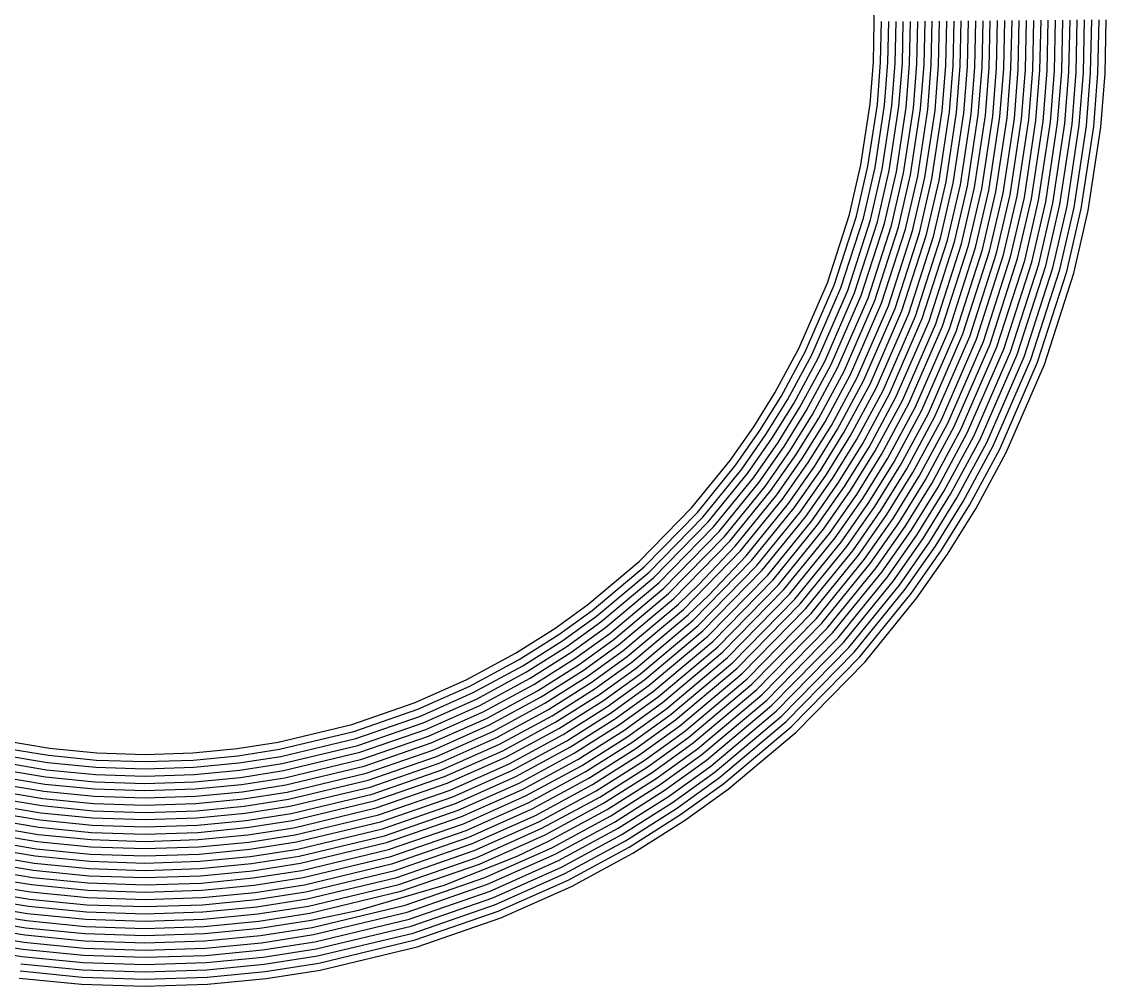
# Model space of a CAD drawing. Header units: metres. Extents: x -19 to 19, y -19.6 to 19.6.
# Drawn here: x 9.49 to 13.98, y 1.247 to 5.242 of the extents above; entities that cross this region are included whole.
import ezdxf

# ---------------------------------------------------------------- set-up
doc = ezdxf.new("R2010")
doc.units = ezdxf.units.M

msp = doc.modelspace()

# ---------------------------------------------------------------- linework, layer by layer
for p, q in [((13.019505, 5.241378, 0.629174), (13.011408, 5.447392, 0.622824)), ((13.015812, 5.074891, 0.634063), (13.019505, 5.241378, 0.629174)), ((13.045786, 5.073386, 0.634105), (13.049518, 5.241634, 0.629164)), ((13.07576, 5.071881, 0.634147), (13.079531, 5.241891, 0.629155)), ((13.105734, 5.070375, 0.634189), (13.109544, 5.242147, 0.629146)), ((13.135708, 5.06887, 0.634231), (13.139557, 5.242404, 0.629136)), ((13.165682, 5.067365, 0.634273), (13.16957, 5.24266, 0.629127)), ((13.195656, 5.06586, 0.634315), (13.199583, 5.242917, 0.629118)), ((13.22563, 5.064355, 0.634357), (13.229596, 5.243173, 0.629109)), ((13.255604, 5.06285, 0.634399), (13.259609, 5.243429, 0.629099)), ((13.285578, 5.061345, 0.634441), (13.289622, 5.243686, 0.62909)), ((13.315552, 5.05984, 0.634483), (13.319636, 5.243942, 0.629081)), ((13.345526, 5.058335, 0.634525), (13.349649, 5.244199, 0.629072)), ((13.3755, 5.05683, 0.634567), (13.379662, 5.244455, 0.629062)), ((13.405474, 5.055325, 0.634609), (13.409675, 5.244712, 0.629053)), ((13.435448, 5.05382, 0.634651), (13.439688, 5.244968, 0.629044)), ((13.465422, 5.052315, 0.634693), (13.469701, 5.245225, 0.629035)), ((13.495396, 5.05081, 0.634735), (13.499714, 5.245481, 0.629025)), ((13.52537, 5.049305, 0.634777), (13.529727, 5.245738, 0.629016)), ((13.555344, 5.0478, 0.634819), (13.55974, 5.245994, 0.629007)), ((13.585318, 5.046295, 0.634861), (13.589753, 5.24625, 0.628998)), ((13.615292, 5.04479, 0.634903), (13.619766, 5.246507, 0.628988)), ((13.645266, 5.043285, 0.634945), (13.649779, 5.246763, 0.628979)), ((13.67524, 5.041779, 0.634987), (13.679792, 5.24702, 0.62897)), ((13.705214, 5.040274, 0.635029), (13.709805, 5.247276, 0.628961)), ((13.735188, 5.038769, 0.635071), (13.739818, 5.247533, 0.628951)), ((13.765162, 5.037264, 0.635113), (13.769831, 5.247789, 0.628942)), ((13.795136, 5.035759, 0.635155), (13.799845, 5.248046, 0.628933)), ((13.82511, 5.034254, 0.635196), (13.829858, 5.248302, 0.628924)), ((13.855084, 5.032749, 0.635238), (13.859871, 5.248559, 0.628914)), ((13.885058, 5.031244, 0.63528), (13.889884, 5.248815, 0.628905)), ((13.915032, 5.029739, 0.635322), (13.919897, 5.249071, 0.628896)), ((13.945006, 5.028234, 0.635364), (13.94991, 5.249328, 0.628887)), ((13.97498, 5.026729, 0.635406), (13.979923, 5.249584, 0.628877)), ((13.002236, 4.901725, 0.638951), (13.015812, 5.074891, 0.634063)), ((13.032089, 4.898683, 0.639034), (13.045786, 5.073386, 0.634105)), ((13.061943, 4.895641, 0.639116), (13.07576, 5.071881, 0.634147)), ((13.091796, 4.892599, 0.639199), (13.105734, 5.070375, 0.634189)), ((13.12165, 4.889557, 0.639281), (13.135708, 5.06887, 0.634231)), ((13.151503, 4.886515, 0.639364), (13.165682, 5.067365, 0.634273)), ((13.181356, 4.883473, 0.639446), (13.195656, 5.06586, 0.634315)), ((13.21121, 4.88043, 0.639529), (13.22563, 5.064355, 0.634357)), ((13.241063, 4.877388, 0.639611), (13.255604, 5.06285, 0.634399)), ((13.270917, 4.874346, 0.639694), (13.285578, 5.061345, 0.634441)), ((13.30077, 4.871304, 0.639776), (13.315552, 5.05984, 0.634483)), ((13.330624, 4.868262, 0.639859), (13.345526, 5.058335, 0.634525)), ((13.360477, 4.86522, 0.639942), (13.3755, 5.05683, 0.634567)), ((13.390331, 4.862178, 0.640024), (13.405474, 5.055325, 0.634609)), ((13.420184, 4.859136, 0.640107), (13.435448, 5.05382, 0.634651)), ((13.450038, 4.856094, 0.640189), (13.465422, 5.052315, 0.634693)), ((13.479891, 4.853052, 0.640272), (13.495396, 5.05081, 0.634735)), ((13.509745, 4.85001, 0.640354), (13.52537, 5.049305, 0.634777)), ((13.539598, 4.846968, 0.640437), (13.555344, 5.0478, 0.634819)), ((13.569452, 4.843926, 0.640519), (13.585318, 5.046295, 0.634861)), ((13.599305, 4.840884, 0.640602), (13.615292, 5.04479, 0.634903)), ((13.629159, 4.837842, 0.640684), (13.645266, 5.043285, 0.634945)), ((13.659012, 4.834799, 0.640767), (13.67524, 5.041779, 0.634987)), ((13.688866, 4.831757, 0.640849), (13.705214, 5.040274, 0.635029)), ((13.718719, 4.828715, 0.640932), (13.735188, 5.038769, 0.635071)), ((13.748573, 4.825673, 0.641014), (13.765162, 5.037264, 0.635113)), ((13.778426, 4.822631, 0.641097), (13.795136, 5.035759, 0.635155)), ((13.80828, 4.819589, 0.641179), (13.82511, 5.034254, 0.635196)), ((13.838133, 4.816547, 0.641262), (13.855084, 5.032749, 0.635238)), ((13.867987, 4.813505, 0.641344), (13.885058, 5.031244, 0.63528)), ((13.89784, 4.810463, 0.641427), (13.915032, 5.029739, 0.635322)), ((13.927694, 4.807421, 0.641509), (13.945006, 5.028234, 0.635364)), ((13.957547, 4.804379, 0.641592), (13.97498, 5.026729, 0.635406)), ((12.963854, 4.649054, 0.645749), (13.002236, 4.901725, 0.638951)), ((12.99328, 4.64315, 0.645898), (13.032089, 4.898683, 0.639034)), ((13.022706, 4.637246, 0.646047), (13.061943, 4.895641, 0.639116)), ((13.052132, 4.631342, 0.646196), (13.091796, 4.892599, 0.639199)), ((13.081558, 4.625438, 0.646345), (13.12165, 4.889557, 0.639281)), ((13.110984, 4.619534, 0.646494), (13.151503, 4.886515, 0.639364)), ((13.14041, 4.61363, 0.646643), (13.181356, 4.883473, 0.639446)), ((13.169836, 4.607726, 0.646792), (13.21121, 4.88043, 0.639529)), ((13.199263, 4.601822, 0.646941), (13.241063, 4.877388, 0.639611)), ((13.228689, 4.595919, 0.64709), (13.270917, 4.874346, 0.639694)), ((13.258115, 4.590015, 0.647239), (13.30077, 4.871304, 0.639776)), ((13.287541, 4.584111, 0.647388), (13.330624, 4.868262, 0.639859)), ((13.316967, 4.578207, 0.647537), (13.360477, 4.86522, 0.639942)), ((13.346393, 4.572303, 0.647686), (13.390331, 4.862178, 0.640024)), ((13.375819, 4.566399, 0.647835), (13.420184, 4.859136, 0.640107)), ((13.405245, 4.560495, 0.647984), (13.450038, 4.856094, 0.640189)), ((13.434671, 4.554591, 0.648133), (13.479891, 4.853052, 0.640272)), ((13.464098, 4.548687, 0.648281), (13.509745, 4.85001, 0.640354)), ((13.493524, 4.542783, 0.64843), (13.539598, 4.846968, 0.640437)), ((13.52295, 4.536879, 0.648579), (13.569452, 4.843926, 0.640519)), ((13.552376, 4.530975, 0.648728), (13.599305, 4.840884, 0.640602)), ((13.581802, 4.525071, 0.648877), (13.629159, 4.837842, 0.640684)), ((13.611228, 4.519167, 0.649026), (13.659012, 4.834799, 0.640767)), ((13.640654, 4.513263, 0.649175), (13.688866, 4.831757, 0.640849)), ((13.67008, 4.50736, 0.649324), (13.718719, 4.828715, 0.640932)), ((13.699506, 4.501456, 0.649473), (13.748573, 4.825673, 0.641014)), ((13.728933, 4.495552, 0.649622), (13.778426, 4.822631, 0.641097)), ((13.758359, 4.489648, 0.649771), (13.80828, 4.819589, 0.641179)), ((13.787785, 4.483744, 0.64992), (13.838133, 4.816547, 0.641262)), ((13.817211, 4.47784, 0.650069), (13.867987, 4.813505, 0.641344)), ((13.846637, 4.471936, 0.650218), (13.89784, 4.810463, 0.641427)), ((13.876063, 4.466032, 0.650367), (13.927694, 4.807421, 0.641509)), ((13.905489, 4.460128, 0.650516), (13.957547, 4.804379, 0.641592)), ((12.916256, 4.443419, 0.650945), (12.963854, 4.649054, 0.645749)), ((12.945285, 4.435802, 0.651126), (12.99328, 4.64315, 0.645898)), ((12.974315, 4.428184, 0.651308), (13.022706, 4.637246, 0.646047)), ((13.003344, 4.420566, 0.651489), (13.052132, 4.631342, 0.646196)), ((13.032374, 4.412948, 0.65167), (13.081558, 4.625438, 0.646345)), ((13.061403, 4.40533, 0.651851), (13.110984, 4.619534, 0.646494)), ((13.090433, 4.397712, 0.652033), (13.14041, 4.61363, 0.646643)), ((13.119462, 4.390095, 0.652214), (13.169836, 4.607726, 0.646792)), ((13.148491, 4.382477, 0.652395), (13.199263, 4.601822, 0.646941)), ((13.177521, 4.374859, 0.652576), (13.228689, 4.595919, 0.64709)), ((13.20655, 4.367241, 0.652757), (13.258115, 4.590015, 0.647239)), ((13.23558, 4.359623, 0.652939), (13.287541, 4.584111, 0.647388)), ((13.264609, 4.352005, 0.65312), (13.316967, 4.578207, 0.647537)), ((13.293639, 4.344388, 0.653301), (13.346393, 4.572303, 0.647686)), ((13.322668, 4.33677, 0.653482), (13.375819, 4.566399, 0.647835)), ((13.351698, 4.329152, 0.653664), (13.405245, 4.560495, 0.647984)), ((13.380727, 4.321534, 0.653845), (13.434671, 4.554591, 0.648133)), ((13.409757, 4.313916, 0.654026), (13.464098, 4.548687, 0.648281)), ((13.438786, 4.306299, 0.654207), (13.493524, 4.542783, 0.64843)), ((13.467815, 4.298681, 0.654389), (13.52295, 4.536879, 0.648579)), ((13.496845, 4.291063, 0.65457), (13.552376, 4.530975, 0.648728)), ((13.525874, 4.283445, 0.654751), (13.581802, 4.525071, 0.648877)), ((13.554904, 4.275827, 0.654932), (13.611228, 4.519167, 0.649026)), ((13.583933, 4.268209, 0.655114), (13.640654, 4.513263, 0.649175)), ((13.612963, 4.260592, 0.655295), (13.67008, 4.50736, 0.649324)), ((13.641992, 4.252974, 0.655476), (13.699506, 4.501456, 0.649473)), ((13.671022, 4.245356, 0.655657), (13.728933, 4.495552, 0.649622)), ((13.700051, 4.237738, 0.655838), (13.758359, 4.489648, 0.649771)), ((13.729081, 4.23012, 0.65602), (13.787785, 4.483744, 0.64992)), ((13.75811, 4.222502, 0.656201), (13.817211, 4.47784, 0.650069)), ((13.78714, 4.214885, 0.656382), (13.846637, 4.471936, 0.650218)), ((13.816169, 4.207267, 0.656563), (13.876063, 4.466032, 0.650367)), ((13.845198, 4.199649, 0.656745), (13.905489, 4.460128, 0.650516)), ((12.825132, 4.160286, 0.657699), (12.916256, 4.443419, 0.650945)), ((12.853208, 4.149691, 0.657927), (12.945285, 4.435802, 0.651126)), ((12.881284, 4.139097, 0.658155), (12.974315, 4.428184, 0.651308)), ((12.909361, 4.128503, 0.658382), (13.003344, 4.420566, 0.651489)), ((12.937437, 4.117909, 0.65861), (13.032374, 4.412948, 0.65167)), ((12.965513, 4.107315, 0.658838), (13.061403, 4.40533, 0.651851)), ((12.993589, 4.096721, 0.659066), (13.090433, 4.397712, 0.652033)), ((13.021665, 4.086127, 0.659294), (13.119462, 4.390095, 0.652214)), ((13.049741, 4.075533, 0.659521), (13.148491, 4.382477, 0.652395)), ((13.077818, 4.064938, 0.659749), (13.177521, 4.374859, 0.652576)), ((13.105894, 4.054344, 0.659977), (13.20655, 4.367241, 0.652757)), ((13.13397, 4.04375, 0.660205), (13.23558, 4.359623, 0.652939)), ((13.162046, 4.033156, 0.660433), (13.264609, 4.352005, 0.65312)), ((13.190122, 4.022562, 0.66066), (13.293639, 4.344388, 0.653301)), ((13.218198, 4.011968, 0.660888), (13.322668, 4.33677, 0.653482)), ((13.246275, 4.001374, 0.661116), (13.351698, 4.329152, 0.653664)), ((13.274351, 3.99078, 0.661344), (13.380727, 4.321534, 0.653845)), ((13.302427, 3.980185, 0.661572), (13.409757, 4.313916, 0.654026)), ((13.330503, 3.969591, 0.661799), (13.438786, 4.306299, 0.654207)), ((13.358579, 3.958997, 0.662027), (13.467815, 4.298681, 0.654389)), ((13.386656, 3.948403, 0.662255), (13.496845, 4.291063, 0.65457)), ((13.414732, 3.937809, 0.662483), (13.525874, 4.283445, 0.654751)), ((13.442808, 3.927215, 0.66271), (13.554904, 4.275827, 0.654932)), ((13.470884, 3.916621, 0.662938), (13.583933, 4.268209, 0.655114)), ((13.49896, 3.906026, 0.663166), (13.612963, 4.260592, 0.655295)), ((13.527036, 3.895432, 0.663394), (13.641992, 4.252974, 0.655476)), ((13.555113, 3.884838, 0.663622), (13.671022, 4.245356, 0.655657)), ((13.583189, 3.874244, 0.663849), (13.700051, 4.237738, 0.655838)), ((13.611265, 3.86365, 0.664077), (13.729081, 4.23012, 0.65602)), ((13.639341, 3.853056, 0.664305), (13.75811, 4.222502, 0.656201)), ((13.667417, 3.842462, 0.664533), (13.78714, 4.214885, 0.656382)), ((13.695493, 3.831868, 0.664761), (13.816169, 4.207267, 0.656563)), ((13.72357, 3.821273, 0.664988), (13.845198, 4.199649, 0.656745)), ((12.706781, 3.888331, 0.663627), (12.825132, 4.160286, 0.657699)), ((12.73361, 3.874882, 0.663889), (12.853208, 4.149691, 0.657927)), ((12.760439, 3.861432, 0.664151), (12.881284, 4.139097, 0.658155)), ((12.787268, 3.847983, 0.664412), (12.909361, 4.128503, 0.658382)), ((12.814098, 3.834533, 0.664674), (12.937437, 4.117909, 0.65861)), ((12.840927, 3.821084, 0.664936), (12.965513, 4.107315, 0.658838)), ((12.867756, 3.807634, 0.665198), (12.993589, 4.096721, 0.659066)), ((12.894585, 3.794184, 0.66546), (13.021665, 4.086127, 0.659294)), ((12.921414, 3.780735, 0.665722), (13.049741, 4.075533, 0.659521)), ((12.948244, 3.767285, 0.665983), (13.077818, 4.064938, 0.659749)), ((12.975073, 3.753836, 0.666245), (13.105894, 4.054344, 0.659977)), ((13.001902, 3.740386, 0.666507), (13.13397, 4.04375, 0.660205)), ((13.028731, 3.726937, 0.666769), (13.162046, 4.033156, 0.660433)), ((13.05556, 3.713487, 0.667031), (13.190122, 4.022562, 0.66066)), ((13.082389, 3.700037, 0.667293), (13.218198, 4.011968, 0.660888)), ((13.109219, 3.686588, 0.667554), (13.246275, 4.001374, 0.661116)), ((13.136048, 3.673138, 0.667816), (13.274351, 3.99078, 0.661344)), ((13.162877, 3.659689, 0.668078), (13.302427, 3.980185, 0.661572)), ((13.189706, 3.646239, 0.66834), (13.330503, 3.969591, 0.661799)), ((13.216535, 3.63279, 0.668602), (13.358579, 3.958997, 0.662027)), ((13.243365, 3.61934, 0.668864), (13.386656, 3.948403, 0.662255)), ((13.270194, 3.60589, 0.669125), (13.414732, 3.937809, 0.662483)), ((13.297023, 3.592441, 0.669387), (13.442808, 3.927215, 0.66271)), ((13.323852, 3.578991, 0.669649), (13.470884, 3.916621, 0.662938)), ((12.607969, 3.704849, 0.667368), (12.706781, 3.888331, 0.663627)), ((12.633948, 3.689821, 0.667634), (12.73361, 3.874882, 0.663889)), ((12.659927, 3.674792, 0.667906), (12.760439, 3.861432, 0.664151)), ((13.350681, 3.565542, 0.669911), (13.49896, 3.906026, 0.663166)), ((13.377511, 3.552092, 0.670173), (13.527036, 3.895432, 0.663394)), ((13.40434, 3.538642, 0.670435), (13.555113, 3.884838, 0.663622)), ((13.431169, 3.525193, 0.670696), (13.583189, 3.874244, 0.663849)), ((13.457998, 3.511743, 0.670958), (13.611265, 3.86365, 0.664077)), ((12.685907, 3.659764, 0.668178), (12.787268, 3.847983, 0.664412)), ((12.711886, 3.644736, 0.668449), (12.814098, 3.834533, 0.664674)), ((12.737865, 3.629707, 0.668721), (12.840927, 3.821084, 0.664936)), ((13.484827, 3.498294, 0.67122), (13.639341, 3.853056, 0.664305)), ((13.511656, 3.484844, 0.671482), (13.667417, 3.842462, 0.664533)), ((13.538486, 3.471395, 0.671744), (13.695493, 3.831868, 0.664761)), ((13.565315, 3.457945, 0.672006), (13.72357, 3.821273, 0.664988)), ((12.763844, 3.614679, 0.668993), (12.867756, 3.807634, 0.665198)), ((12.789823, 3.59965, 0.669264), (12.894585, 3.794184, 0.66546)), ((12.815802, 3.584622, 0.669536), (12.921414, 3.780735, 0.665722)), ((12.841782, 3.569594, 0.669808), (12.948244, 3.767285, 0.665983)), ((12.867761, 3.554565, 0.67008), (12.975073, 3.753836, 0.666245)), ((12.89374, 3.539537, 0.670351), (13.001902, 3.740386, 0.666507)), ((12.919719, 3.524509, 0.670623), (13.028731, 3.726937, 0.666769)), ((12.520779, 3.564284, 0.670062), (12.607969, 3.704849, 0.667368)), ((12.545835, 3.547767, 0.670343), (12.633948, 3.689821, 0.667634)), ((12.945698, 3.50948, 0.670895), (13.05556, 3.713487, 0.667031)), ((12.971678, 3.494452, 0.671166), (13.082389, 3.700037, 0.667293)), ((12.997657, 3.479423, 0.671438), (13.109219, 3.686588, 0.667554)), ((12.570892, 3.531251, 0.670624), (12.659927, 3.674792, 0.667906)), ((12.595948, 3.514734, 0.670905), (12.685907, 3.659764, 0.668178)), ((12.621004, 3.498217, 0.671186), (12.711886, 3.644736, 0.668449)), ((13.023636, 3.464395, 0.67171), (13.136048, 3.673138, 0.667816)), ((13.049615, 3.449367, 0.671981), (13.162877, 3.659689, 0.668078)), ((13.075594, 3.434338, 0.672253), (13.189706, 3.646239, 0.66834)), ((12.64606, 3.481701, 0.671467), (12.737865, 3.629707, 0.668721)), ((12.671117, 3.465184, 0.671748), (12.763844, 3.614679, 0.668993)), ((12.696173, 3.448668, 0.672029), (12.789823, 3.59965, 0.669264)), ((13.101573, 3.41931, 0.672525), (13.216535, 3.63279, 0.668602)), ((13.127553, 3.404282, 0.672797), (13.243365, 3.61934, 0.668864)), ((13.153532, 3.389253, 0.673068), (13.270194, 3.60589, 0.669125)), ((13.179511, 3.374225, 0.67334), (13.297023, 3.592441, 0.669387)), ((12.422306, 3.423601, 0.672643), (12.520779, 3.564284, 0.670062)), ((12.446489, 3.405836, 0.672926), (12.545835, 3.547767, 0.670343)), ((12.721229, 3.432151, 0.67231), (12.815802, 3.584622, 0.669536)), ((12.746285, 3.415634, 0.672591), (12.841782, 3.569594, 0.669808)), ((12.771342, 3.399118, 0.672872), (12.867761, 3.554565, 0.67008)), ((13.20549, 3.359196, 0.673612), (13.323852, 3.578991, 0.669649)), ((13.231469, 3.344168, 0.673883), (13.350681, 3.565542, 0.669911)), ((13.257448, 3.32914, 0.674155), (13.377511, 3.552092, 0.670173)), ((12.470671, 3.38807, 0.673209), (12.570892, 3.531251, 0.670624)), ((12.494854, 3.370305, 0.673493), (12.595948, 3.514734, 0.670905)), ((12.796398, 3.382601, 0.673153), (12.89374, 3.539537, 0.670351)), ((12.821454, 3.366084, 0.673433), (12.919719, 3.524509, 0.670623)), ((12.84651, 3.349568, 0.673714), (12.945698, 3.50948, 0.670895)), ((13.283428, 3.314111, 0.674427), (13.40434, 3.538642, 0.670435)), ((13.309407, 3.299083, 0.674698), (13.431169, 3.525193, 0.670696)), ((13.335386, 3.284054, 0.67497), (13.457998, 3.511743, 0.670958)), ((12.519036, 3.35254, 0.673776), (12.621004, 3.498217, 0.671186)), ((12.543219, 3.334774, 0.674059), (12.64606, 3.481701, 0.671467)), ((12.567401, 3.317009, 0.674342), (12.671117, 3.465184, 0.671748)), ((12.871567, 3.333051, 0.673995), (12.971678, 3.494452, 0.671166)), ((12.896623, 3.316534, 0.674276), (12.997657, 3.479423, 0.671438)), ((12.921679, 3.300018, 0.674557), (13.023636, 3.464395, 0.67171)), ((13.361365, 3.269026, 0.675242), (13.484827, 3.498294, 0.67122)), ((13.387344, 3.253998, 0.675514), (13.511656, 3.484844, 0.671482)), ((13.413323, 3.238969, 0.675785), (13.538486, 3.471395, 0.671744)), ((13.439303, 3.223941, 0.676057), (13.565315, 3.457945, 0.672006)), ((12.264688, 3.229432, 0.676012), (12.422306, 3.423601, 0.672643)), ((12.591583, 3.299244, 0.674626), (12.696173, 3.448668, 0.672029)), ((12.615766, 3.281478, 0.674909), (12.721229, 3.432151, 0.67231)), ((12.639948, 3.263713, 0.675192), (12.746285, 3.415634, 0.672591)), ((12.946735, 3.283501, 0.674838), (13.049615, 3.449367, 0.671981)), ((12.971791, 3.266985, 0.675119), (13.075594, 3.434338, 0.672253)), ((12.996848, 3.250468, 0.6754), (13.101573, 3.41931, 0.672525)), ((12.287092, 3.209464, 0.676299), (12.446489, 3.405836, 0.672926)), ((12.309495, 3.189495, 0.676586), (12.470671, 3.38807, 0.673209)), ((12.331898, 3.169527, 0.676873), (12.494854, 3.370305, 0.673493)), ((12.664131, 3.245948, 0.675475), (12.771342, 3.399118, 0.672872)), ((12.688313, 3.228182, 0.675758), (12.796398, 3.382601, 0.673153)), ((13.021904, 3.233951, 0.675681), (13.127553, 3.404282, 0.672797)), ((13.04696, 3.217435, 0.675962), (13.153532, 3.389253, 0.673068)), ((13.072016, 3.200918, 0.676243), (13.179511, 3.374225, 0.67334)), ((12.354302, 3.149559, 0.677161), (12.519036, 3.35254, 0.673776)), ((12.376705, 3.12959, 0.677448), (12.543219, 3.334774, 0.674059)), ((12.712496, 3.210417, 0.676042), (12.821454, 3.366084, 0.673433)), ((12.736678, 3.192651, 0.676325), (12.84651, 3.349568, 0.673714)), ((12.76086, 3.174886, 0.676608), (12.871567, 3.333051, 0.673995)), ((13.097073, 3.184401, 0.676524), (13.20549, 3.359196, 0.673612)), ((13.122129, 3.167885, 0.676805), (13.231469, 3.344168, 0.673883)), ((13.147185, 3.151368, 0.677085), (13.257448, 3.32914, 0.674155)), ((12.399109, 3.109622, 0.677735), (12.567401, 3.317009, 0.674342)), ((12.421512, 3.089653, 0.678022), (12.591583, 3.299244, 0.674626)), ((12.443916, 3.069685, 0.678309), (12.615766, 3.281478, 0.674909)), ((12.785043, 3.157121, 0.676891), (12.896623, 3.316534, 0.674276)), ((12.809225, 3.139355, 0.677174), (12.921679, 3.300018, 0.674557)), ((12.833408, 3.12159, 0.677458), (12.946735, 3.283501, 0.674838)), ((13.172241, 3.134851, 0.677366), (13.283428, 3.314111, 0.674427)), ((13.197298, 3.118335, 0.677647), (13.309407, 3.299083, 0.674698)), ((13.222354, 3.101818, 0.677928), (13.335386, 3.284054, 0.67497)), ((12.466319, 3.049717, 0.678596), (12.639948, 3.263713, 0.675192)), ((12.488723, 3.029748, 0.678884), (12.664131, 3.245948, 0.675475)), ((12.85759, 3.103825, 0.677741), (12.971791, 3.266985, 0.675119)), ((12.881773, 3.086059, 0.678024), (12.996848, 3.250468, 0.6754)), ((12.905955, 3.068294, 0.678307), (13.021904, 3.233951, 0.675681)), ((13.24741, 3.085302, 0.678209), (13.361365, 3.269026, 0.675242)), ((13.272466, 3.068785, 0.67849), (13.387344, 3.253998, 0.675514)), ((13.297523, 3.052268, 0.678771), (13.413323, 3.238969, 0.675785)), ((12.046406, 3.006036, 0.679541), (12.264688, 3.229432, 0.676012)), ((12.066702, 2.983937, 0.679822), (12.287092, 3.209464, 0.676299)), ((12.086999, 2.961839, 0.680102), (12.309495, 3.189495, 0.676586)), ((12.511126, 3.00978, 0.679171), (12.688313, 3.228182, 0.675758)), ((12.53353, 2.989812, 0.679458), (12.712496, 3.210417, 0.676042)), ((12.555933, 2.969843, 0.679745), (12.736678, 3.192651, 0.676325)), ((12.930137, 3.050529, 0.67859), (13.04696, 3.217435, 0.675962)), ((12.95432, 3.032763, 0.678874), (13.072016, 3.200918, 0.676243)), ((13.322579, 3.035752, 0.679052), (13.439303, 3.223941, 0.676057)), ((12.107296, 2.939741, 0.680383), (12.331898, 3.169527, 0.676873)), ((12.127592, 2.917643, 0.680663), (12.354302, 3.149559, 0.677161)), ((12.578337, 2.949875, 0.680032), (12.76086, 3.174886, 0.676608)), ((12.60074, 2.929906, 0.68032), (12.785043, 3.157121, 0.676891)), ((12.978502, 3.014998, 0.679157), (13.097073, 3.184401, 0.676524)), ((13.002685, 2.997233, 0.67944), (13.122129, 3.167885, 0.676805)), ((13.026867, 2.979467, 0.679723), (13.147185, 3.151368, 0.677085)), ((12.147889, 2.895544, 0.680943), (12.376705, 3.12959, 0.677448)), ((12.168185, 2.873446, 0.681224), (12.399109, 3.109622, 0.677735)), ((12.623143, 2.909938, 0.680607), (12.809225, 3.139355, 0.677174)), ((12.645547, 2.88997, 0.680894), (12.833408, 3.12159, 0.677458)), ((12.66795, 2.870001, 0.681181), (12.85759, 3.103825, 0.677741)), ((13.05105, 2.961702, 0.680007), (13.172241, 3.134851, 0.677366)), ((13.075232, 2.943937, 0.68029), (13.197298, 3.118335, 0.677647)), ((13.099414, 2.926171, 0.680573), (13.222354, 3.101818, 0.677928)), ((12.188482, 2.851348, 0.681504), (12.421512, 3.089653, 0.678022)), ((12.292379, 2.90917, 0.680682), (12.443916, 3.069685, 0.678309)), ((12.690354, 2.850033, 0.681468), (12.881773, 3.086059, 0.678024)), ((12.712757, 2.830065, 0.681755), (12.905955, 3.068294, 0.678307)), ((13.123597, 2.908406, 0.680856), (13.24741, 3.085302, 0.678209)), ((13.147779, 2.890641, 0.681139), (13.272466, 3.068785, 0.67849)), ((12.229075, 2.807151, 0.682065), (12.466319, 3.049717, 0.678596)), ((12.269668, 2.762955, 0.682626), (12.511126, 3.00978, 0.679171)), ((12.334954, 2.866869, 0.681243), (12.488723, 3.029748, 0.678884)), ((12.735161, 2.810096, 0.682043), (12.930137, 3.050529, 0.67859)), ((12.757564, 2.790128, 0.68233), (12.95432, 3.032763, 0.678874)), ((12.779968, 2.770159, 0.682617), (12.978502, 3.014998, 0.679157)), ((13.171962, 2.872875, 0.681423), (13.297523, 3.052268, 0.678771)), ((13.196144, 2.85511, 0.681706), (13.322579, 3.035752, 0.679052)), ((11.833577, 2.827452, 0.682146), (12.046406, 3.006036, 0.679541)), ((11.851749, 2.803571, 0.682416), (12.066702, 2.983937, 0.679822)), ((12.289965, 2.740857, 0.682906), (12.53353, 2.989812, 0.679458)), ((12.310261, 2.718758, 0.683187), (12.555933, 2.969843, 0.679745)), ((12.802371, 2.750191, 0.682904), (13.002685, 2.997233, 0.67944)), ((12.824775, 2.730223, 0.683191), (13.026867, 2.979467, 0.679723)), ((11.869922, 2.77969, 0.682686), (12.086999, 2.961839, 0.680102)), ((11.888094, 2.755809, 0.682956), (12.107296, 2.939741, 0.680383)), ((12.330558, 2.69666, 0.683467), (12.578337, 2.949875, 0.680032)), ((12.350855, 2.674562, 0.683747), (12.60074, 2.929906, 0.68032)), ((12.847178, 2.710254, 0.683478), (13.05105, 2.961702, 0.680007)), ((12.869581, 2.690286, 0.683766), (13.075232, 2.943937, 0.68029)), ((12.891985, 2.670318, 0.684053), (13.099414, 2.926171, 0.680573)), ((11.906267, 2.731928, 0.683226), (12.127592, 2.917643, 0.680663)), ((11.924439, 2.708047, 0.683495), (12.147889, 2.895544, 0.680943)), ((12.208779, 2.82925, 0.681785), (12.292379, 2.90917, 0.680682)), ((12.371151, 2.652464, 0.684028), (12.623143, 2.909938, 0.680607)), ((12.391448, 2.630365, 0.684308), (12.645547, 2.88997, 0.680894)), ((12.914388, 2.650349, 0.68434), (13.123597, 2.908406, 0.680856)), ((12.936792, 2.630381, 0.684627), (13.147779, 2.890641, 0.681139)), ((11.942612, 2.684165, 0.683765), (12.168185, 2.873446, 0.681224)), ((11.960784, 2.660284, 0.684035), (12.188482, 2.851348, 0.681504)), ((11.978957, 2.636403, 0.684305), (12.208779, 2.82925, 0.681785)), ((12.249372, 2.785053, 0.682345), (12.334954, 2.866869, 0.681243)), ((12.411744, 2.608267, 0.684589), (12.66795, 2.870001, 0.681181)), ((12.432041, 2.586169, 0.684869), (12.690354, 2.850033, 0.681468)), ((12.452337, 2.564071, 0.685149), (12.712757, 2.830065, 0.681755)), ((12.959195, 2.610412, 0.684914), (13.171962, 2.872875, 0.681423)), ((12.981599, 2.590444, 0.685202), (13.196144, 2.85511, 0.681706)), ((11.696537, 2.728765, 0.683503), (11.833577, 2.827452, 0.682146)), ((11.71334, 2.703898, 0.683765), (11.851749, 2.803571, 0.682416)), ((11.99713, 2.612522, 0.684574), (12.229075, 2.807151, 0.682065)), ((12.015302, 2.588641, 0.684844), (12.249372, 2.785053, 0.682345)), ((12.472634, 2.541972, 0.68543), (12.735161, 2.810096, 0.682043)), ((12.492931, 2.519874, 0.68571), (12.757564, 2.790128, 0.68233)), ((11.730144, 2.679031, 0.684026), (11.869922, 2.77969, 0.682686)), ((11.746948, 2.654164, 0.684288), (11.888094, 2.755809, 0.682956)), ((12.033475, 2.56476, 0.685114), (12.269668, 2.762955, 0.682626)), ((12.051647, 2.540879, 0.685384), (12.289965, 2.740857, 0.682906)), ((12.513227, 2.497776, 0.685991), (12.779968, 2.770159, 0.682617)), ((12.533524, 2.475678, 0.686271), (12.802371, 2.750191, 0.682904)), ((11.534403, 2.626145, 0.684804), (11.696537, 2.728765, 0.683503)), ((11.549584, 2.60025, 0.685057), (11.71334, 2.703898, 0.683765)), ((11.763752, 2.629297, 0.68455), (11.906267, 2.731928, 0.683226)), ((11.780556, 2.60443, 0.684811), (11.924439, 2.708047, 0.683495)), ((12.06982, 2.516998, 0.685653), (12.310261, 2.718758, 0.683187)), ((12.087992, 2.493117, 0.685923), (12.330558, 2.69666, 0.683467)), ((12.55382, 2.453579, 0.686551), (12.824775, 2.730223, 0.683191)), ((12.574117, 2.431481, 0.686832), (12.847178, 2.710254, 0.683478)), ((11.564765, 2.574356, 0.68531), (11.730144, 2.679031, 0.684026)), ((11.579946, 2.548461, 0.685562), (11.746948, 2.654164, 0.684288)), ((11.79736, 2.579563, 0.685073), (11.942612, 2.684165, 0.683765)), ((11.814164, 2.554696, 0.685334), (11.960784, 2.660284, 0.684035)), ((12.106165, 2.469235, 0.686193), (12.350855, 2.674562, 0.683747)), ((12.124338, 2.445354, 0.686463), (12.371151, 2.652464, 0.684028)), ((12.594413, 2.409383, 0.687112), (12.869581, 2.690286, 0.683766)), ((12.61471, 2.387285, 0.687393), (12.891985, 2.670318, 0.684053)), ((12.635007, 2.365186, 0.687673), (12.914388, 2.650349, 0.68434)), ((11.332315, 2.516757, 0.686152), (11.534403, 2.626145, 0.684804)), ((11.595127, 2.522567, 0.685815), (11.763752, 2.629297, 0.68455)), ((11.610308, 2.496673, 0.686068), (11.780556, 2.60443, 0.684811)), ((11.830967, 2.529829, 0.685596), (11.978957, 2.636403, 0.684305)), ((11.847771, 2.504962, 0.685857), (11.99713, 2.612522, 0.684574)), ((12.14251, 2.421473, 0.686733), (12.391448, 2.630365, 0.684308)), ((12.160683, 2.397592, 0.687002), (12.411744, 2.608267, 0.684589)), ((12.655303, 2.343088, 0.687953), (12.936792, 2.630381, 0.684627)), ((12.6756, 2.32099, 0.688234), (12.959195, 2.610412, 0.684914)), ((11.345861, 2.489977, 0.686391), (11.549584, 2.60025, 0.685057)), ((11.359408, 2.463198, 0.68663), (11.564765, 2.574356, 0.68531)), ((11.625489, 2.470778, 0.686321), (11.79736, 2.579563, 0.685073)), ((11.864575, 2.480095, 0.686119), (12.015302, 2.588641, 0.684844)), ((11.881379, 2.455228, 0.68638), (12.033475, 2.56476, 0.685114)), ((12.178855, 2.373711, 0.687272), (12.432041, 2.586169, 0.684869)), ((12.197028, 2.34983, 0.687542), (12.452337, 2.564071, 0.685149)), ((12.695896, 2.298892, 0.688514), (12.981599, 2.590444, 0.685202)), ((11.118924, 2.421759, 0.687254), (11.332315, 2.516757, 0.686152)), ((11.372954, 2.436419, 0.686869), (11.579946, 2.548461, 0.685562)), ((11.386501, 2.409639, 0.687108), (11.595127, 2.522567, 0.685815)), ((11.64067, 2.444884, 0.686573), (11.814164, 2.554696, 0.685334)), ((11.655851, 2.41899, 0.686826), (11.830967, 2.529829, 0.685596)), ((11.898183, 2.430361, 0.686642), (12.051647, 2.540879, 0.685384)), ((11.914987, 2.405494, 0.686904), (12.06982, 2.516998, 0.685653)), ((12.2152, 2.325949, 0.687812), (12.472634, 2.541972, 0.68543)), ((12.233373, 2.302068, 0.688081), (12.492931, 2.519874, 0.68571)), ((11.130018, 2.39388, 0.687483), (11.345861, 2.489977, 0.686391)), ((11.400047, 2.38286, 0.687347), (11.610308, 2.496673, 0.686068)), ((11.413594, 2.356081, 0.687586), (11.625489, 2.470778, 0.686321)), ((11.671033, 2.393095, 0.687079), (11.847771, 2.504962, 0.685857)), ((11.686214, 2.367201, 0.687332), (11.864575, 2.480095, 0.686119)), ((11.93179, 2.380627, 0.687165), (12.087992, 2.493117, 0.685923)), ((12.251545, 2.278187, 0.688351), (12.513227, 2.497776, 0.685991)), ((12.269718, 2.254305, 0.688621), (12.533524, 2.475678, 0.686271)), ((11.141112, 2.366, 0.687711), (11.359408, 2.463198, 0.68663)), ((11.152206, 2.33812, 0.687939), (11.372954, 2.436419, 0.686869)), ((11.42714, 2.329301, 0.687826), (11.64067, 2.444884, 0.686573)), ((11.701395, 2.341306, 0.687584), (11.881379, 2.455228, 0.68638)), ((11.716576, 2.315412, 0.687837), (11.898183, 2.430361, 0.686642)), ((11.948594, 2.35576, 0.687427), (12.106165, 2.469235, 0.686193)), ((11.965398, 2.330893, 0.687688), (12.124338, 2.445354, 0.686463)), ((12.287891, 2.230424, 0.688891), (12.55382, 2.453579, 0.686551)), ((12.306063, 2.206543, 0.68916), (12.574117, 2.431481, 0.686832)), ((10.856303, 2.3308, 0.688252), (11.118924, 2.421759, 0.687254)), ((10.864789, 2.302016, 0.688468), (11.130018, 2.39388, 0.687483)), ((11.163301, 2.31024, 0.688167), (11.386501, 2.409639, 0.687108)), ((11.174395, 2.28236, 0.688395), (11.400047, 2.38286, 0.687347)), ((11.440687, 2.302522, 0.688065), (11.655851, 2.41899, 0.686826)), ((11.454234, 2.275743, 0.688304), (11.671033, 2.393095, 0.687079)), ((11.731757, 2.289518, 0.68809), (11.914987, 2.405494, 0.686904)), ((11.746938, 2.263623, 0.688343), (11.93179, 2.380627, 0.687165)), ((11.982202, 2.306026, 0.68795), (12.14251, 2.421473, 0.686733)), ((11.999006, 2.281159, 0.688211), (12.160683, 2.397592, 0.687002)), ((12.324236, 2.182662, 0.68943), (12.594413, 2.409383, 0.687112)), ((12.342408, 2.158781, 0.6897), (12.61471, 2.387285, 0.687393)), ((10.873275, 2.273233, 0.688683), (11.141112, 2.366, 0.687711)), ((10.88176, 2.244449, 0.688898), (11.152206, 2.33812, 0.687939)), ((11.185489, 2.25448, 0.688623), (11.413594, 2.356081, 0.687586)), ((11.46778, 2.248963, 0.688543), (11.686214, 2.367201, 0.687332)), ((11.481327, 2.222184, 0.688782), (11.701395, 2.341306, 0.687584)), ((11.762119, 2.237729, 0.688595), (11.948594, 2.35576, 0.687427)), ((12.01581, 2.256292, 0.688473), (12.178855, 2.373711, 0.687272)), ((12.032614, 2.231425, 0.688734), (12.197028, 2.34983, 0.687542)), ((12.360581, 2.1349, 0.68997), (12.635007, 2.365186, 0.687673)), ((12.378753, 2.111019, 0.69024), (12.655303, 2.343088, 0.687953)), ((10.551518, 2.257688, 0.689024), (10.856303, 2.3308, 0.688252)), ((10.556967, 2.228177, 0.689228), (10.864789, 2.302016, 0.688468)), ((10.890246, 2.215666, 0.689114), (11.163301, 2.31024, 0.688167)), ((11.196583, 2.226601, 0.688851), (11.42714, 2.329301, 0.687826)), ((11.207677, 2.198721, 0.689079), (11.440687, 2.302522, 0.688065)), ((11.494873, 2.195405, 0.689021), (11.716576, 2.315412, 0.687837)), ((11.7773, 2.211835, 0.688848), (11.965398, 2.330893, 0.687688)), ((11.792481, 2.18594, 0.689101), (11.982202, 2.306026, 0.68795)), ((12.049417, 2.206558, 0.688996), (12.2152, 2.325949, 0.687812)), ((12.066221, 2.181691, 0.689258), (12.233373, 2.302068, 0.688081)), ((12.396926, 2.087138, 0.690509), (12.6756, 2.32099, 0.688234)), ((12.415099, 2.063256, 0.690779), (12.695896, 2.298892, 0.688514)), ((9.409792, 2.265298, 0.689005), (9.604978, 2.232987, 0.689317)), ((10.381419, 2.231123, 0.689295), (10.551518, 2.257688, 0.689024)), ((10.562416, 2.198665, 0.689433), (10.873275, 2.273233, 0.688683)), ((10.898732, 2.186883, 0.689329), (11.174395, 2.28236, 0.688395)), ((10.907217, 2.158099, 0.689545), (11.185489, 2.25448, 0.688623)), ((11.218771, 2.170841, 0.689308), (11.454234, 2.275743, 0.688304)), ((11.229865, 2.142961, 0.689536), (11.46778, 2.248963, 0.688543)), ((11.50842, 2.168625, 0.68926), (11.731757, 2.289518, 0.68809)), ((11.521966, 2.141846, 0.689499), (11.746938, 2.263623, 0.688343)), ((11.807662, 2.160046, 0.689354), (11.999006, 2.281159, 0.688211)), ((11.822843, 2.134152, 0.689606), (12.01581, 2.256292, 0.688473)), ((12.083025, 2.156824, 0.689519), (12.251545, 2.278187, 0.688351)), ((12.099829, 2.131957, 0.689781), (12.269718, 2.254305, 0.688621)), ((9.398052, 2.206427, 0.689418), (9.597118, 2.173473, 0.689719)), ((9.403922, 2.235863, 0.689211), (9.601048, 2.20323, 0.689518)), ((9.601048, 2.20323, 0.689518), (9.799468, 2.183615, 0.689695)), ((9.604978, 2.232987, 0.689317), (9.801441, 2.213566, 0.689498)), ((9.801441, 2.213566, 0.689498), (9.999407, 2.207026, 0.689554)), ((9.999407, 2.207026, 0.689554), (10.198181, 2.213503, 0.689477)), ((10.198181, 2.213503, 0.689477), (10.381419, 2.231123, 0.689295)), ((10.200107, 2.183551, 0.689675), (10.385173, 2.201347, 0.689495)), ((10.385173, 2.201347, 0.689495), (10.556967, 2.228177, 0.689228)), ((10.567866, 2.169153, 0.689637), (10.88176, 2.244449, 0.688898)), ((10.573315, 2.139641, 0.689841), (10.890246, 2.215666, 0.689114)), ((10.915703, 2.129316, 0.68976), (11.196583, 2.226601, 0.688851)), ((11.24096, 2.115081, 0.689764), (11.481327, 2.222184, 0.688782)), ((11.535513, 2.115067, 0.689738), (11.762119, 2.237729, 0.688595)), ((11.549059, 2.088287, 0.689977), (11.7773, 2.211835, 0.688848)), ((11.838024, 2.108257, 0.689859), (12.032614, 2.231425, 0.688734)), ((11.853205, 2.082363, 0.690112), (12.049417, 2.206558, 0.688996)), ((12.116633, 2.10709, 0.690042), (12.287891, 2.230424, 0.688891)), ((12.133437, 2.082223, 0.690304), (12.306063, 2.206543, 0.68916)), ((9.392182, 2.176991, 0.689624), (9.593188, 2.143716, 0.689919)), ((9.597118, 2.173473, 0.689719), (9.797495, 2.153665, 0.689893)), ((9.799468, 2.183615, 0.689695), (9.9994, 2.177011, 0.68975)), ((9.9994, 2.177011, 0.68975), (10.200107, 2.183551, 0.689675)), ((10.202033, 2.153598, 0.689872), (10.388926, 2.17157, 0.689695)), ((10.388926, 2.17157, 0.689695), (10.562416, 2.198665, 0.689433)), ((10.39268, 2.141793, 0.689895), (10.567866, 2.169153, 0.689637)), ((10.578764, 2.110129, 0.690045), (10.898732, 2.186883, 0.689329)), ((10.584214, 2.080617, 0.69025), (10.907217, 2.158099, 0.689545)), ((10.924189, 2.100532, 0.689975), (11.207677, 2.198721, 0.689079)), ((10.932674, 2.071749, 0.690191), (11.218771, 2.170841, 0.689308)), ((11.252054, 2.087202, 0.689992), (11.494873, 2.195405, 0.689021)), ((11.263148, 2.059322, 0.69022), (11.50842, 2.168625, 0.68926)), ((11.562606, 2.061508, 0.690216), (11.792481, 2.18594, 0.689101)), ((11.576152, 2.034729, 0.690456), (11.807662, 2.160046, 0.689354)), ((11.868386, 2.056468, 0.690365), (12.066221, 2.181691, 0.689258)), ((11.883567, 2.030574, 0.690617), (12.083025, 2.156824, 0.689519)), ((12.150241, 2.057356, 0.690565), (12.324236, 2.182662, 0.68943)), ((12.167044, 2.032489, 0.690827), (12.342408, 2.158781, 0.6897)), ((9.380442, 2.118119, 0.690036), (9.585329, 2.084202, 0.690321)), ((9.386312, 2.147555, 0.68983), (9.589259, 2.113959, 0.69012)), ((9.589259, 2.113959, 0.69012), (9.793549, 2.093764, 0.690288)), ((9.593188, 2.143716, 0.689919), (9.795522, 2.123714, 0.69009)), ((9.795522, 2.123714, 0.69009), (9.999386, 2.11698, 0.690142)), ((9.797495, 2.153665, 0.689893), (9.999393, 2.146995, 0.689946)), ((9.999386, 2.11698, 0.690142), (10.203959, 2.123646, 0.690069)), ((9.999393, 2.146995, 0.689946), (10.202033, 2.153598, 0.689872)), ((10.203959, 2.123646, 0.690069), (10.39268, 2.141793, 0.689895)), ((10.205886, 2.093693, 0.690267), (10.396434, 2.112016, 0.690095)), ((10.396434, 2.112016, 0.690095), (10.573315, 2.139641, 0.689841)), ((10.589663, 2.051105, 0.690454), (10.915703, 2.129316, 0.68976)), ((10.94116, 2.042966, 0.690406), (11.229865, 2.142961, 0.689536)), ((10.949646, 2.014182, 0.690622), (11.24096, 2.115081, 0.689764)), ((11.274242, 2.031442, 0.690448), (11.521966, 2.141846, 0.689499)), ((11.285336, 2.003562, 0.690676), (11.535513, 2.115067, 0.689738)), ((11.589699, 2.007949, 0.690695), (11.822843, 2.134152, 0.689606)), ((11.898748, 2.00468, 0.69087), (12.099829, 2.131957, 0.689781)), ((12.183848, 2.007622, 0.691088), (12.360581, 2.1349, 0.68997)), ((12.200652, 1.982755, 0.69135), (12.378753, 2.111019, 0.69024)), ((9.374571, 2.088684, 0.690242), (9.581399, 2.054445, 0.690522)), ((9.585329, 2.084202, 0.690321), (9.791576, 2.063813, 0.690485)), ((9.793549, 2.093764, 0.690288), (9.99938, 2.086964, 0.690339)), ((9.99938, 2.086964, 0.690339), (10.205886, 2.093693, 0.690267)), ((10.207812, 2.063741, 0.690464), (10.400188, 2.08224, 0.690295)), ((10.400188, 2.08224, 0.690295), (10.578764, 2.110129, 0.690045)), ((10.403942, 2.052463, 0.690495), (10.584214, 2.080617, 0.69025)), ((10.595112, 2.021593, 0.690658), (10.924189, 2.100532, 0.689975)), ((10.600562, 1.992081, 0.690862), (10.932674, 2.071749, 0.690191)), ((10.958132, 1.985399, 0.690837), (11.252054, 2.087202, 0.689992)), ((11.29643, 1.975682, 0.690904), (11.549059, 2.088287, 0.689977)), ((11.603245, 1.98117, 0.690934), (11.838024, 2.108257, 0.689859)), ((11.616792, 1.954391, 0.691173), (11.853205, 2.082363, 0.690112)), ((11.913929, 1.978785, 0.691123), (12.116633, 2.10709, 0.690042)), ((11.92911, 1.952891, 0.691376), (12.133437, 2.082223, 0.690304)), ((12.217456, 1.957888, 0.691612), (12.396926, 2.087138, 0.690509)), ((9.362831, 2.029812, 0.690654), (9.57354, 1.994931, 0.690924)), ((9.368701, 2.059248, 0.690448), (9.577469, 2.024688, 0.690723)), ((9.577469, 2.024688, 0.690723), (9.78763, 2.003912, 0.69088)), ((9.581399, 2.054445, 0.690522), (9.789603, 2.033863, 0.690683)), ((9.789603, 2.033863, 0.690683), (9.999366, 2.026933, 0.690731)), ((9.791576, 2.063813, 0.690485), (9.999373, 2.056949, 0.690535)), ((9.999366, 2.026933, 0.690731), (10.209738, 2.033788, 0.690662)), ((9.999373, 2.056949, 0.690535), (10.207812, 2.063741, 0.690464)), ((10.209738, 2.033788, 0.690662), (10.403942, 2.052463, 0.690495)), ((10.211665, 2.003836, 0.690859), (10.407695, 2.022686, 0.690695)), ((10.407695, 2.022686, 0.690695), (10.589663, 2.051105, 0.690454)), ((10.411449, 1.992909, 0.690896), (10.595112, 2.021593, 0.690658)), ((10.606011, 1.96257, 0.691066), (10.94116, 2.042966, 0.690406)), ((10.966617, 1.956615, 0.691052), (11.263148, 2.059322, 0.69022)), ((10.975103, 1.927832, 0.691268), (11.274242, 2.031442, 0.690448)), ((11.307525, 1.947802, 0.691133), (11.562606, 2.061508, 0.690216)), ((11.318619, 1.919923, 0.691361), (11.576152, 2.034729, 0.690456)), ((11.630339, 1.927611, 0.691412), (11.868386, 2.056468, 0.690365)), ((11.643885, 1.900832, 0.691651), (11.883567, 2.030574, 0.690617)), ((11.944291, 1.926997, 0.691628), (12.150241, 2.057356, 0.690565)), ((11.959472, 1.901102, 0.691881), (12.167044, 2.032489, 0.690827)), ((12.23426, 1.933021, 0.691873), (12.415099, 2.063256, 0.690779)), ((9.356961, 2.000376, 0.690861), (9.56961, 1.965174, 0.691124)), ((9.57354, 1.994931, 0.690924), (9.785657, 1.973962, 0.691078)), ((9.78763, 2.003912, 0.69088), (9.99936, 1.996918, 0.690927)), ((9.99936, 1.996918, 0.690927), (10.211665, 2.003836, 0.690859)), ((10.213591, 1.973883, 0.691056), (10.411449, 1.992909, 0.690896)), ((10.415203, 1.963133, 0.691096), (10.600562, 1.992081, 0.690862)), ((10.61146, 1.933058, 0.691271), (10.949646, 2.014182, 0.690622)), ((10.61691, 1.903546, 0.691475), (10.958132, 1.985399, 0.690837)), ((10.983589, 1.899048, 0.691483), (11.285336, 2.003562, 0.690676)), ((10.992074, 1.870265, 0.691699), (11.29643, 1.975682, 0.690904)), ((11.329713, 1.892043, 0.691589), (11.589699, 2.007949, 0.690695)), ((11.340807, 1.864163, 0.691817), (11.603245, 1.98117, 0.690934)), ((11.657432, 1.874053, 0.69189), (11.898748, 2.00468, 0.69087)), ((11.670978, 1.847273, 0.692129), (11.913929, 1.978785, 0.691123)), ((11.974653, 1.875208, 0.692134), (12.183848, 2.007622, 0.691088)), ((11.989834, 1.849313, 0.692387), (12.200652, 1.982755, 0.69135)), ((9.345221, 1.941505, 0.691273), (9.56175, 1.905659, 0.691526)), ((9.351091, 1.97094, 0.691067), (9.56568, 1.935417, 0.691325)), ((9.56568, 1.935417, 0.691325), (9.781711, 1.914061, 0.691473)), ((9.56961, 1.965174, 0.691124), (9.783684, 1.944011, 0.691275)), ((9.783684, 1.944011, 0.691275), (9.999346, 1.936887, 0.69132)), ((9.785657, 1.973962, 0.691078), (9.999353, 1.966902, 0.691124)), ((9.999346, 1.936887, 0.69132), (10.215517, 1.943931, 0.691254)), ((9.999353, 1.966902, 0.691124), (10.213591, 1.973883, 0.691056)), ((10.215517, 1.943931, 0.691254), (10.415203, 1.963133, 0.691096)), ((10.217443, 1.913978, 0.691451), (10.418957, 1.933356, 0.691296)), ((10.418957, 1.933356, 0.691296), (10.606011, 1.96257, 0.691066)), ((10.42271, 1.903579, 0.691496), (10.61146, 1.933058, 0.691271)), ((10.622359, 1.874034, 0.691679), (10.966617, 1.956615, 0.691052)), ((11.00056, 1.841482, 0.691914), (11.307525, 1.947802, 0.691133)), ((11.351901, 1.836283, 0.692045), (11.616792, 1.954391, 0.691173)), ((11.684525, 1.820494, 0.692368), (11.92911, 1.952891, 0.691376)), ((12.005015, 1.823419, 0.69264), (12.217456, 1.957888, 0.691612)), ((12.020196, 1.797525, 0.692892), (12.23426, 1.933021, 0.691873)), ((9.339351, 1.912069, 0.691479), (9.557821, 1.875902, 0.691727)), ((9.56175, 1.905659, 0.691526), (9.779738, 1.88411, 0.69167)), ((9.781711, 1.914061, 0.691473), (9.999339, 1.906871, 0.691516)), ((9.999339, 1.906871, 0.691516), (10.217443, 1.913978, 0.691451)), ((10.21937, 1.884026, 0.691648), (10.42271, 1.903579, 0.691496)), ((10.426464, 1.873802, 0.691696), (10.61691, 1.903546, 0.691475)), ((10.627808, 1.844522, 0.691883), (10.975103, 1.927832, 0.691268)), ((10.633258, 1.81501, 0.692087), (10.983589, 1.899048, 0.691483)), ((11.009046, 1.812698, 0.69213), (11.318619, 1.919923, 0.691361)), ((11.017531, 1.783915, 0.692345), (11.329713, 1.892043, 0.691589)), ((11.362995, 1.808403, 0.692273), (11.630339, 1.927611, 0.691412)), ((11.37409, 1.780524, 0.692501), (11.643885, 1.900832, 0.691651)), ((11.698071, 1.793715, 0.692607), (11.944291, 1.926997, 0.691628)), ((11.711618, 1.766935, 0.692847), (11.959472, 1.901102, 0.691881)), ((9.32761, 1.853197, 0.691891), (9.549961, 1.816388, 0.692129)), ((9.333481, 1.882633, 0.691685), (9.553891, 1.846145, 0.691928)), ((9.553891, 1.846145, 0.691928), (9.775792, 1.824209, 0.692066)), ((9.557821, 1.875902, 0.691727), (9.777765, 1.85416, 0.691868)), ((9.777765, 1.85416, 0.691868), (9.999326, 1.84684, 0.691909)), ((9.779738, 1.88411, 0.69167), (9.999333, 1.876856, 0.691712)), ((9.999326, 1.84684, 0.691909), (10.221296, 1.854073, 0.691846)), ((9.999333, 1.876856, 0.691712), (10.21937, 1.884026, 0.691648)), ((10.221296, 1.854073, 0.691846), (10.426464, 1.873802, 0.691696)), ((10.223222, 1.824121, 0.692043), (10.430218, 1.844026, 0.691896)), ((10.430218, 1.844026, 0.691896), (10.622359, 1.874034, 0.691679)), ((10.433972, 1.814249, 0.692096), (10.627808, 1.844522, 0.691883)), ((10.638707, 1.785498, 0.692292), (10.992074, 1.870265, 0.691699)), ((10.644156, 1.755986, 0.692496), (11.00056, 1.841482, 0.691914)), ((11.026017, 1.755131, 0.69256), (11.340807, 1.864163, 0.691817)), ((11.385184, 1.752644, 0.692729), (11.657432, 1.874053, 0.69189)), ((11.540512, 1.785782, 0.69256), (11.670978, 1.847273, 0.692129)), ((11.725164, 1.740156, 0.693086), (11.974653, 1.875208, 0.692134)), ((11.738711, 1.713377, 0.693325), (11.989834, 1.849313, 0.692387)), ((9.32174, 1.823761, 0.692097), (9.546031, 1.786631, 0.692329)), ((9.549961, 1.816388, 0.692129), (9.773819, 1.794259, 0.692263)), ((9.775792, 1.824209, 0.692066), (9.999319, 1.816825, 0.692105)), ((9.999319, 1.816825, 0.692105), (10.223222, 1.824121, 0.692043)), ((10.225148, 1.794168, 0.69224), (10.433972, 1.814249, 0.692096)), ((10.437725, 1.784472, 0.692296), (10.633258, 1.81501, 0.692087)), ((10.649606, 1.726474, 0.6927), (11.009046, 1.812698, 0.69213)), ((11.034503, 1.726348, 0.692776), (11.351901, 1.836283, 0.692045)), ((11.042988, 1.697564, 0.692991), (11.362995, 1.808403, 0.692273)), ((11.407372, 1.696884, 0.693186), (11.684525, 1.820494, 0.692368)), ((11.752257, 1.686597, 0.693564), (12.005015, 1.823419, 0.69264)), ((11.765804, 1.659818, 0.693803), (12.020196, 1.797525, 0.692892)), ((9.31, 1.76489, 0.69251), (9.538172, 1.727117, 0.692731)), ((9.31587, 1.794326, 0.692304), (9.542101, 1.756874, 0.69253)), ((9.542101, 1.756874, 0.69253), (9.769872, 1.734357, 0.692658)), ((9.546031, 1.786631, 0.692329), (9.771845, 1.764308, 0.692461)), ((9.771845, 1.764308, 0.692461), (9.999306, 1.756794, 0.692497)), ((9.773819, 1.794259, 0.692263), (9.999312, 1.786809, 0.692301)), ((9.999306, 1.756794, 0.692497), (10.227075, 1.764216, 0.692438)), ((9.999312, 1.786809, 0.692301), (10.225148, 1.794168, 0.69224)), ((10.227075, 1.764216, 0.692438), (10.437725, 1.784472, 0.692296)), ((10.229001, 1.734263, 0.692635), (10.441479, 1.754695, 0.692496)), ((10.441479, 1.754695, 0.692496), (10.638707, 1.785498, 0.692292)), ((10.445233, 1.724919, 0.692696), (10.644156, 1.755986, 0.692496)), ((10.655055, 1.696962, 0.692904), (11.017531, 1.783915, 0.692345)), ((10.660504, 1.667451, 0.693109), (11.026017, 1.755131, 0.69256)), ((11.051474, 1.668781, 0.693207), (11.37409, 1.780524, 0.692501)), ((11.05996, 1.639998, 0.693422), (11.385184, 1.752644, 0.692729)), ((11.238884, 1.666025, 0.693318), (11.540512, 1.785782, 0.69256)), ((11.418466, 1.669004, 0.693414), (11.698071, 1.793715, 0.692607)), ((11.42956, 1.641124, 0.693642), (11.711618, 1.766935, 0.692847)), ((9.30413, 1.735454, 0.692716), (9.534242, 1.69736, 0.692932)), ((9.538172, 1.727117, 0.692731), (9.767899, 1.704407, 0.692856)), ((9.769872, 1.734357, 0.692658), (9.999299, 1.726778, 0.692694)), ((9.999299, 1.726778, 0.692694), (10.229001, 1.734263, 0.692635)), ((10.230927, 1.704311, 0.692832), (10.445233, 1.724919, 0.692696)), ((10.448987, 1.695142, 0.692897), (10.649606, 1.726474, 0.6927)), ((10.665954, 1.637939, 0.693313), (11.034503, 1.726348, 0.692776)), ((11.440654, 1.613245, 0.69387), (11.725164, 1.740156, 0.693086)), ((11.451749, 1.585365, 0.694098), (11.738711, 1.713377, 0.693325)), ((9.29239, 1.676582, 0.693128), (9.526382, 1.637846, 0.693333)), ((9.29826, 1.706018, 0.692922), (9.530312, 1.667603, 0.693133)), ((9.530312, 1.667603, 0.693133), (9.763953, 1.644506, 0.693251)), ((9.534242, 1.69736, 0.692932), (9.765926, 1.674456, 0.693053)), ((9.765926, 1.674456, 0.693053), (9.999286, 1.666747, 0.693086)), ((9.767899, 1.704407, 0.692856), (9.999292, 1.696763, 0.69289)), ((9.999286, 1.666747, 0.693086), (10.232854, 1.674358, 0.69303)), ((9.999292, 1.696763, 0.69289), (10.230927, 1.704311, 0.692832)), ((10.232854, 1.674358, 0.69303), (10.448987, 1.695142, 0.692897)), ((10.23478, 1.644406, 0.693227), (10.45274, 1.665365, 0.693097)), ((10.45274, 1.665365, 0.693097), (10.655055, 1.696962, 0.692904)), ((10.456494, 1.635588, 0.693297), (10.660504, 1.667451, 0.693109)), ((10.671403, 1.608427, 0.693517), (11.042988, 1.697564, 0.692991)), ((10.676852, 1.578915, 0.693721), (11.051474, 1.668781, 0.693207)), ((10.88509, 1.562002, 0.693909), (11.238884, 1.666025, 0.693318)), ((11.076931, 1.582431, 0.693853), (11.407372, 1.696884, 0.693186)), ((11.085417, 1.553647, 0.694068), (11.418466, 1.669004, 0.693414)), ((11.462843, 1.557485, 0.694326), (11.752257, 1.686597, 0.693564)), ((9.280649, 1.617711, 0.69354), (9.518523, 1.578332, 0.693735)), ((9.286519, 1.647147, 0.693334), (9.522453, 1.608089, 0.693534)), ((9.526382, 1.637846, 0.693333), (9.76198, 1.614555, 0.693448)), ((9.763953, 1.644506, 0.693251), (9.999279, 1.636732, 0.693283)), ((9.999279, 1.636732, 0.693283), (10.23478, 1.644406, 0.693227)), ((10.236706, 1.614453, 0.693424), (10.456494, 1.635588, 0.693297)), ((10.460248, 1.605812, 0.693497), (10.665954, 1.637939, 0.693313)), ((10.682302, 1.549403, 0.693925), (11.05996, 1.639998, 0.693422)), ((11.093903, 1.524864, 0.694284), (11.42956, 1.641124, 0.693642)), ((11.473937, 1.529605, 0.694555), (11.765804, 1.659818, 0.693803)), ((9.274779, 1.588275, 0.693747), (9.514593, 1.548575, 0.693936)), ((9.518523, 1.578332, 0.693735), (9.758034, 1.554654, 0.693843)), ((9.522453, 1.608089, 0.693534), (9.760007, 1.584605, 0.693646)), ((9.760007, 1.584605, 0.693646), (9.999265, 1.576701, 0.693675)), ((9.76198, 1.614555, 0.693448), (9.999272, 1.606716, 0.693479)), ((9.999265, 1.576701, 0.693675), (10.238632, 1.584501, 0.693622)), ((9.999272, 1.606716, 0.693479), (10.236706, 1.614453, 0.693424)), ((10.238632, 1.584501, 0.693622), (10.460248, 1.605812, 0.693497)), ((10.240559, 1.554548, 0.693819), (10.464002, 1.576035, 0.693697)), ((10.464002, 1.576035, 0.693697), (10.671403, 1.608427, 0.693517)), ((10.467755, 1.546258, 0.693897), (10.676852, 1.578915, 0.693721)), ((10.6932, 1.490379, 0.694334), (11.076931, 1.582431, 0.693853)), ((11.102388, 1.49608, 0.694499), (11.440654, 1.613245, 0.69387)), ((11.110874, 1.467297, 0.694714), (11.451749, 1.585365, 0.694098)), ((9.263039, 1.529403, 0.694159), (9.506733, 1.48906, 0.694338)), ((9.268909, 1.558839, 0.693953), (9.510663, 1.518818, 0.694137)), ((9.514593, 1.548575, 0.693936), (9.756061, 1.524704, 0.694041)), ((9.758034, 1.554654, 0.693843), (9.999259, 1.546685, 0.693871)), ((9.999259, 1.546685, 0.693871), (10.240559, 1.554548, 0.693819)), ((10.242485, 1.524596, 0.694016), (10.467755, 1.546258, 0.693897)), ((10.471509, 1.516481, 0.694097), (10.682302, 1.549403, 0.693925)), ((10.687751, 1.519891, 0.69413), (10.88509, 1.562002, 0.693909)), ((10.69865, 1.460867, 0.694538), (11.085417, 1.553647, 0.694068)), ((11.11936, 1.438514, 0.69493), (11.462843, 1.557485, 0.694326)), ((11.127845, 1.40973, 0.695145), (11.473937, 1.529605, 0.694555)), ((9.257169, 1.499968, 0.694365), (9.502804, 1.459303, 0.694538)), ((9.506733, 1.48906, 0.694338), (9.752115, 1.464803, 0.694436)), ((9.510663, 1.518818, 0.694137), (9.754088, 1.494753, 0.694239)), ((9.754088, 1.494753, 0.694239), (9.999245, 1.486654, 0.694264)), ((9.756061, 1.524704, 0.694041), (9.999252, 1.51667, 0.694068)), ((9.999245, 1.486654, 0.694264), (10.244411, 1.494643, 0.694214)), ((9.999252, 1.51667, 0.694068), (10.242485, 1.524596, 0.694016)), ((10.244411, 1.494643, 0.694214), (10.471509, 1.516481, 0.694097)), ((10.246338, 1.464691, 0.694411), (10.475263, 1.486705, 0.694297)), ((10.475263, 1.486705, 0.694297), (10.687751, 1.519891, 0.69413)), ((10.479017, 1.456928, 0.694497), (10.6932, 1.490379, 0.694334)), ((10.704099, 1.431355, 0.694742), (11.093903, 1.524864, 0.694284)), ((10.709548, 1.401844, 0.694947), (11.102388, 1.49608, 0.694499)), ((9.245429, 1.441096, 0.694777), (9.494944, 1.399789, 0.69494)), ((9.251299, 1.470532, 0.694571), (9.498874, 1.429546, 0.694739)), ((9.502804, 1.459303, 0.694538), (9.750142, 1.434852, 0.694634)), ((9.752115, 1.464803, 0.694436), (9.999238, 1.456639, 0.69446)), ((9.999238, 1.456639, 0.69446), (10.246338, 1.464691, 0.694411)), ((10.248264, 1.434738, 0.694608), (10.479017, 1.456928, 0.694497)), ((10.482771, 1.427151, 0.694697), (10.69865, 1.460867, 0.694538)), ((10.714998, 1.372332, 0.695151), (11.110874, 1.467297, 0.694714)), ((10.720447, 1.34282, 0.695355), (11.11936, 1.438514, 0.69493)), ((9.239558, 1.41166, 0.694983), (9.491014, 1.370032, 0.695141)), ((9.494944, 1.399789, 0.69494), (9.746196, 1.374951, 0.695029)), ((9.498874, 1.429546, 0.694739), (9.748169, 1.404902, 0.694831)), ((9.748169, 1.404902, 0.694831), (9.999225, 1.396608, 0.694853)), ((9.750142, 1.434852, 0.694634), (9.999232, 1.426623, 0.694656)), ((9.999225, 1.396608, 0.694853), (10.25019, 1.404786, 0.694806)), ((9.999232, 1.426623, 0.694656), (10.248264, 1.434738, 0.694608)), ((10.25019, 1.404786, 0.694806), (10.482771, 1.427151, 0.694697)), ((10.252116, 1.374833, 0.695003), (10.486524, 1.397374, 0.694898)), ((10.486524, 1.397374, 0.694898), (10.704099, 1.431355, 0.694742)), ((10.490278, 1.367598, 0.695098), (10.709548, 1.401844, 0.694947)), ((10.725896, 1.313308, 0.695559), (11.127845, 1.40973, 0.695145)), ((9.491014, 1.370032, 0.695141), (9.744223, 1.345001, 0.695226)), ((9.746196, 1.374951, 0.695029), (9.999218, 1.366592, 0.695049)), ((9.999218, 1.366592, 0.695049), (10.252116, 1.374833, 0.695003)), ((10.254043, 1.344881, 0.695201), (10.490278, 1.367598, 0.695098)), ((10.494032, 1.337821, 0.695298), (10.714998, 1.372332, 0.695151)), ((9.483155, 1.310518, 0.695543), (9.740277, 1.285099, 0.695621)), ((9.487085, 1.340275, 0.695342), (9.74225, 1.31505, 0.695424)), ((9.74225, 1.31505, 0.695424), (9.999205, 1.306561, 0.695441)), ((9.744223, 1.345001, 0.695226), (9.999212, 1.336577, 0.695245)), ((9.999205, 1.306561, 0.695441), (10.255969, 1.314928, 0.695398)), ((9.999212, 1.336577, 0.695245), (10.254043, 1.344881, 0.695201)), ((10.255969, 1.314928, 0.695398), (10.494032, 1.337821, 0.695298)), ((10.257895, 1.284976, 0.695595), (10.497786, 1.308044, 0.695498)), ((10.497786, 1.308044, 0.695498), (10.720447, 1.34282, 0.695355)), ((10.501539, 1.278267, 0.695698), (10.725896, 1.313308, 0.695559)), ((9.479225, 1.280761, 0.695743), (9.738304, 1.255149, 0.695819)), ((9.740277, 1.285099, 0.695621), (9.999198, 1.276546, 0.695638)), ((9.999198, 1.276546, 0.695638), (10.257895, 1.284976, 0.695595)), ((10.259822, 1.255023, 0.695793), (10.501539, 1.278267, 0.695698)), ((9.738304, 1.255149, 0.695819), (9.999191, 1.24653, 0.695834)), ((9.999191, 1.24653, 0.695834), (10.259822, 1.255023, 0.695793))]:
    msp.add_line(p, q)

doc.saveas('drawing.dxf')
